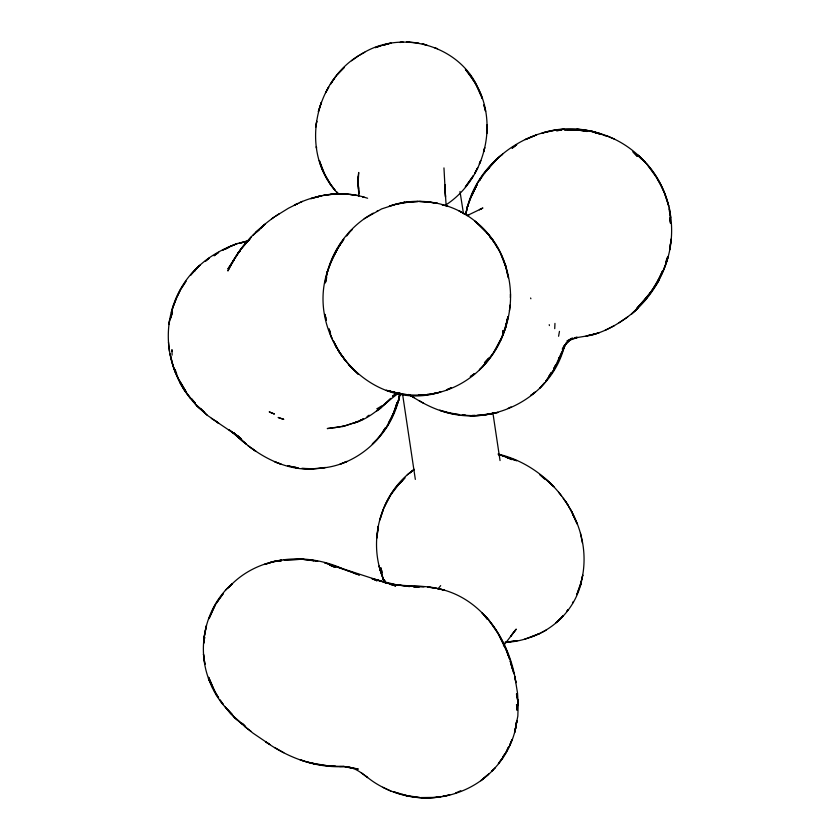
<?xml version="1.0" encoding="UTF-8"?>
<svg xmlns="http://www.w3.org/2000/svg" width="840" height="840" viewBox="0 0 840 840"><rect width="100%" height="100%" fill="white"/><g stroke="black" fill="none" stroke-linecap="round" stroke-linejoin="round"><path stroke-width="1.26" d="M518.175 700.109L518.196 705.505L517.556 693.315L514.846 676.683L515.897 682.668C509.817 640.574 481.95 597.492 438.06 588.641L444.497 590.3C424.882 583.684 403.641 588.084 383.88 582.278L390.358 583.916M445.557 205.128C483.42 180.789 498.445 127.323 477.687 87.15C457.905 44.005 399.084 28.843 360.108 54.957M486.917 133.549L487.074 124.751M463.796 213.476C497.112 232.449 515.351 273.189 509.45 310.8M510.405 297.685L510.468 294.084M554.736 328.65L554.957 323.4M510.048 305.078C508.809 321.804 503.024 338.016 493.899 352.044L501.585 337.628M465.801 214.662C469.539 190.764 483.704 168.893 502.667 154.151L495.485 160.01M465.812 214.389L467.681 205.863L465.959 212.867M558.59 336.262L559.461 331.38M581.837 579.369C594.384 523.719 552.163 466.526 498.005 454.062M399.431 395.84L399.945 393.508M395.388 408.744L398.832 399.977L400.166 394.023M581.553 580.587C577.248 603.078 561.361 622.367 541.202 632.751M516.159 723.555L516.873 720.594L516.285 723.082M506.909 321.573L508.211 316.901L507.003 321.332M397.887 402.108L399.514 395.787C392.385 433.156 359.541 465.014 321.237 468.101L324.901 467.534M395.819 406.014L397.331 402.423L391.923 417.501L387.566 425.733L379.229 437.052L372.267 444.129L376.919 439.635L385.56 428.442M483.504 151.977L484.754 147.609L483.546 151.872M398.612 398.496L399.683 395.084M379.858 520.065L383.387 509.366M665.427 264.726L663.348 270.354C680.463 231.746 670.614 182.396 637.718 155.253L645.32 162.456M397.247 402.476L392.427 416.01L386.232 427.476M380.289 518.332C384.143 505.082 390.569 492.503 400.207 482.517L390.894 494.707L384.52 506.625M665.805 263.55L668.094 256.851C661.385 282.082 645.404 304.994 623.752 319.641M395.252 409.007L395.546 408.177M569.993 340.158L564.648 345.135C552.132 398.444 490.119 429.324 439.688 410.235L448.686 412.629M566.444 342.437L557.655 362.607L553.245 370.818L545.79 381.245L553.896 369.548L562.139 351.194M174.29 303.786L173.565 305.76L176.662 297.738M562.548 350.06L564.711 345.167L571.651 338.425L568.806 340.284M174.647 302.81L175.896 299.492M502.089 336.567L506.594 323.211C502.446 340.977 492.765 357.42 479.378 369.789L484.029 365.137M473.288 191.867L472.122 194.911L477.603 183.298M396.018 406.959L397.415 403.316M393.687 413.133L396.68 405.457M665.595 262.322L667.622 257.124L666.446 260.137M397.11 404.355L398.832 399.977M500.619 340.431L505.858 327.317M577.668 592.421L580.293 585.407L582.782 574.99L580.45 585.501L581.49 581.123L576.765 594.594L577.175 593.628M564.648 345.135L562.832 349.461L566.8 342.342M560.059 356.874L561.288 353.955M509.555 745.469L512.106 739.484L509.471 745.721M388.458 422.94L393.173 413.784M213.916 607.446L208.971 618.734L215.376 604.863M177.146 296.709L180.737 289.454M176.316 298.389L180.316 289.947L185.976 281.211L181.325 288.404M660.839 275.635L662.844 271.404M662.886 271.299L659.726 277.82L660.345 276.696M392.133 416.178L393.173 414.151M474.716 189L476.7 185.178M274.459 216.909C254.856 230.79 237.857 248.871 227.892 270.974L233.688 260.284M562.264 349.135L563.913 346.038M335.002 253.533L337.082 249.659M334.12 255.055L339.665 245.27M212.625 609.746L215.323 604.957M217.214 601.639L223.23 593.607L215.859 604.002L217.896 600.779M337.606 248.692L339.15 246.131M233.006 261.209L241.206 248.945M480.711 178.364L479.378 180.495L482.612 175.728L478.149 182.27M652.606 289.737L649.625 294.031M655.126 285.852L653.867 287.794L655.799 284.834M652.627 289.727L650.727 292.656L651.693 291.239M364.739 52.259C313.992 77.469 297.927 153.153 338.635 194.323M482.118 176.495L484.911 172.725M479.378 180.611L480.753 178.605M334.519 78.393L330.351 84.367L332.125 81.827M241.868 248.021L246.519 242.582L240.555 249.438L227.892 269L234.119 260.043M382.61 431.918L383.828 430.175M384.111 429.765L385.529 427.749M384.437 429.303L385.633 427.602M340.578 243.999L338.552 246.866L340.683 243.884M341.933 242.088L343.949 239.222M515.55 629.937L510.479 636.521L516.264 629.107L503.412 645.887M647.031 297.034L651.693 290.84L659.284 278.072C663.001 280.865 617.327 329.7 647.031 297.034L644.585 299.869M337.575 74.214L344.306 67.347L337.575 74.214L331.937 81.711M649.73 293.853L651.042 292.11M344.316 569.541C308.417 552.426 261.88 555.219 232.47 583.558C204.697 607.194 195.815 649.299 210.137 682.595M495.464 767.666L491.915 770.994C504.273 759.171 512.694 743.19 516.043 726.453L514.563 732.69L517.839 716.058L518.207 703.7M486.36 171.034L489.5 167.528M482.171 367.427L493.353 352.937C480.322 373.758 458.346 388.826 434.238 393.53L440.811 391.944C370.703 414.477 304.437 337.386 327.779 270.491L325.185 282.755C329.102 253.722 347.603 227.178 373.264 213.129M437.787 589.176L440.675 585.617M346.647 235.998L348.978 233.205M240.555 249.438L243.957 245.522M244.44 244.954L249.931 238.718M244.429 244.986L249.722 239.106M493.353 769.671C472.395 792.183 439.551 802.043 409.521 796.394C396.669 794.042 384.405 789.065 373.527 781.851C364.466 775.772 356.276 766.794 344.558 766.584L358.292 769.083L348.978 767.298M486.37 170.877L489.615 167.37M194.513 271.257L195.29 270.417M256.505 231.756L255.833 232.459L259.613 229.184L253.186 235.221M414.246 469.371C382.263 491.799 368.76 535.71 380.971 572.502L379.05 566.013L383.387 579.275L379.669 568.575M385.98 403.305L390.894 398.339L376.919 410.949M561.529 617.589L563.21 615.888L555.923 622.766L558.548 620.592M558.138 621.012L563.21 615.888M498.005 157.962L484.029 173.649C501.344 150.16 528.392 133.602 557.382 129.843M637.718 308.091L631.659 313.919L637.718 308.091L633.066 312.575M225.372 590.216L232.47 583.558M260.222 228.522L256.651 231.84L265.146 224.165L260.495 228.322L263.865 225.246M386.232 403.053L378.546 409.773L381.581 407.348M411.233 471.671L409.521 473.078L414.173 469.487L407.295 474.768M473.949 374.325L474.716 373.727M240.135 251.076L237.531 253.071L239.631 251.475M351.53 60.764L358.292 56.007M367.028 416.608L369.128 415.17M275.835 216.027L288.435 208.236L297.748 203.574L294.305 205.18C315.189 194.408 340.106 190.964 362.954 196.77M567.861 340.904L577.175 337.586L574.844 337.953L591.15 335.255L599.057 332.735L592.966 334.593C603.918 331.716 614.082 326.298 623.364 319.882M619.091 322.76L627.669 316.995M271.498 218.904L279.121 213.801M364.266 218.684L381.581 208.929L395.462 204.435L389.183 206.189C414.194 197.379 442.774 200.75 465.402 214.368L459.029 210.851L460.751 211.806M377.548 408.471L376.94 408.849L381.581 405.983M399.179 392.826C384.52 402.959 372.477 417.764 354.596 422.835L361.756 419.706M363.29 418.793L360.045 420.599L362.954 419.181M566.843 341.03L572.523 337.964M376.919 211.208L378.137 210.556M546.063 630.178C533.495 637.14 519.466 641.97 504.987 642.327L516.631 640.721L508.106 641.97M605.115 330.309L614.439 325.594M482.475 208.215L467.733 215.303M482.916 208.016L479.378 209.727L482.129 208.394M508.158 408.303L511.025 406.917M299.45 202.776L302.411 201.38M467.261 215.565L469.108 214.694L467.04 215.639M455.522 793.002L460.751 790.734M534.104 135.902L525.305 139.577L536.151 135.083L535.259 135.429M341.46 463.649L346.941 461.433L339.665 464.373M530.481 637.308L539.921 633.433L524.517 639.24M571.357 339.15L577.175 337.25L574.791 337.617M382.442 45.349L390.894 43.113L382.442 45.349L387.639 43.963M398.969 392.543L396.48 393.236L392.501 396.312L396.48 393.236L398.874 392.973M246.519 241.311L239.285 243.327L248.367 241.059M321.038 195.909L310.916 198.639L321.038 195.909L317.111 196.844C329.658 193.452 342.983 192.791 355.761 195.184M247.684 240.87L237.206 243.579L228.123 247.37L237.206 243.579C219.418 250.058 202.472 260.075 190.638 275.131L199.952 265.167C182.658 280.119 171.591 301.854 169.019 324.513L169.869 318.644C166.509 336.977 168.535 356.339 175.948 373.464L172.841 365.327L173.303 366.566L170.111 353.966C173.911 374.724 184.265 394.391 199.952 408.555L195.29 404.061L207.344 415.317L218.578 423.066L211.344 418.383M320.754 468.143C287.459 473.624 256.106 455.301 233.331 432.579L244.072 442.512M465.591 415.181L461.916 414.887C472.364 416.325 483.074 415.495 493.353 413.249L488.691 414.099M277.788 561.33L281.673 560.626L279.121 561.089M335.024 427.644L344.316 426.101L358.292 421.481L342.468 426.584L344.316 426.101L327.274 428.568L335.002 427.644M484.029 415.065L498.005 412.44L480.995 415.149L484.029 414.971L477.477 415.306M515.12 640.952L517.534 640.595M325.689 467.481L311.724 468.919L302.411 468.479M323.852 195.353L331.506 194.397M406.833 202.251L395.735 204.372L404.859 202.178L402.014 202.839L418.288 201.484L409.238 201.957M397.593 393.057L400.019 392.816M283.773 559.839L284.424 559.776M344.117 766.563C316.05 768.127 288.508 757.953 265.776 741.877L269.808 744.534L252.987 733.131L245.185 726.884L230.612 713.79L224.784 706.398M563.525 129.381L555.513 130.127L542.042 133.108C563.094 126.378 586.383 127.512 606.648 136.385M558.548 129.727L564.375 129.245M399.808 42.452L403.253 42.231L400.207 42.41M339.665 193.977L330.351 194.439M418.341 395.105L428.148 394.527L437.462 392.931L426.825 394.622L428.148 394.527C415.044 395.84 401.688 395.052 389.088 391.052L400.207 393.813L386.232 390.285L402.36 394.149L410.308 394.937L409.521 394.916M472.248 415.475L474.863 415.391M470.064 415.758L479.378 415.485M313.1 468.783L301.76 468.363M339.161 194.019L348.022 194.282M339.665 766.553L344.316 766.595L353.63 768.537L350.007 767.424M423.497 586.625L410.078 586.351M344.064 766.29C330.131 766.637 314.013 764.946 300.08 759.727L304.941 761.219M420.808 797.57L435.204 797.412L441.231 796.53C429.587 798.735 417.354 798.095 405.825 795.47L419.622 797.454M576.177 129.434L580.976 129.696M413.899 586.457L424.253 586.74M427.844 201.968L419.37 201.484L428.148 201.978M409.868 42.41L406.507 42.21L409.521 42.389M335.465 766.175L326.991 765.692L312.564 763.266L316.375 764.358L306.159 761.586M427.644 587.024L436.359 588.347L428.148 587.045M418.834 43.082L409.521 42.063M577.175 129.181L591.15 130.977L600.464 133.833L591.15 130.977M350.406 194.554L358.292 195.521M583.327 130.064L587.192 130.567M429.891 202.251L437.462 203.301L429.314 202.146M295.512 467.481L298.011 467.838M393.246 584.482L409.521 586.551L395.546 584.598L378.063 580.251L384.038 582.183L330.456 564.722L347.812 570.832M295.428 467.502L297.748 467.901L291.385 466.536M315.157 560.868L317.741 561.309L302.411 559.251L284.792 559.997L302.169 559.272L313.866 560.648M297.748 467.901L287.69 465.728L290.115 466.263M588.483 130.736L601.02 134.253L600.464 134.043M498.907 454.923L501.081 455.459L499.034 454.933M449.967 412.944L459.89 414.708C441.683 413.322 424.998 405.027 409.994 395.115M373.905 579.18L381.581 581.238L372.267 578.55M401.993 794.367L409.521 796.394L393.572 791.784L399.473 793.758M595.801 132.395C613.252 136.689 629.496 146.097 641.991 159.002L638.484 155.642C653.384 168.893 663.925 186.984 668.776 206.283L664.44 193.022L660.975 185.651L656.345 177.282L647.031 164.346M367.605 198.24L362.45 196.707L364.707 197.431M446.775 206.052L448.004 206.462L441.924 204.603L442.88 204.928M434.406 47.607L437.462 48.688M275.415 462.063L281.064 464.173L274.459 461.695M607.204 136.059L614.439 139.115M382.778 787.259L390.894 791.133M408.534 394.454L414.173 397.645L409.521 394.81M274.638 747.526L283.773 752.703M419.108 400.606L423.497 403.2M218.578 423.066L215.744 421.229L237.206 435.677L228.984 429.713L246.519 444.192L241.868 440.339M251.181 447.962L255.833 451.28L247.947 445.651M245.185 726.884L251.181 731.462M365.306 775.835L367.605 777.609L361.316 772.769M203.668 412.062L204.603 412.829L196.591 405.394L201.033 409.458M237.206 719.838L234.066 717.171L241.868 723.891L232.543 715.418M200.12 408.733L207.344 415.317M245.637 726.6L242.109 723.282L244.766 725.76M482.108 612.948C495.495 625.716 504.368 642.6 509.975 660.051M482.171 613L487.988 619.206M200.613 408.45L204.603 412.44L203.27 411.054M348.978 365.096L358.292 374.231L349.387 365.579L339.665 352.832L342.269 356.559M237.562 435.519L241.868 439.961M338.951 194.418L336.798 192.077L338.772 194.24M226.233 708.13L227.892 710.115L221.508 702.912L216.269 695.184L211.859 686.973L208.404 678.206M345.671 361.137L338.279 350.48L333.144 340.536L339.665 352.548L338.279 350.48L344.316 359.058L343.602 358.155M470.064 75.127L465.402 69.342L475.377 83.108L482.192 98.553C481.404 91.266 462.546 63.41 472.154 78.246M558.569 492.198L561.477 495.873M329.805 183.288L335.002 190.134C327.8 181.461 322.507 171.297 319.337 160.482L324.713 174.342L330.351 183.992M490.004 237.258L491.348 239.022M186.711 393.089L190.638 398.307L186.512 392.899M488.691 619.962L497.396 632.53M563.21 498.298L565.457 501.554M472.794 79.223L475.377 83.108M183.866 388.794L185.976 392.133L181.325 384.5L183.236 387.723M179.939 382.746L184.706 390.747M335.895 346.479L336.788 348.022L335.002 344.736M568.397 506.173L570.538 509.87M498.005 248.734L492.576 239.883L493.353 241.091L486.78 232.47L488.691 234.749L474.716 221.036C489.962 232.89 501.564 249.627 506.289 268.422L501.092 254.667M498.005 633.476L506.268 650.223L509.691 659.369M572.523 513.933L573.615 516.201M384.174 580.892L382.631 577.626L384.111 580.797M385.749 583.013L384.3 579.8L385.088 581.585M332.262 339.119L330.351 334.383L331.758 338.111M210.945 684.065L209.265 679.78L210.315 682.479M530.607 298L530.891 298.756M505.124 646.716L508.483 655.536L506.814 651.126M319.694 162.236L322.959 171.108M175.077 369.411L176.662 373.81M381.108 573.122L384.248 582.067M511.98 667.002L513.965 673.88L510.332 661.279L512.516 669.333M510.258 661.143L511.403 665.522M580.472 533.306L582.393 542.955M508.337 277.841L505.376 264.757L508.169 277.032M549.234 324.649L549.392 325.563M402.56 394.034L415.338 479.409M463.481 213.665L459.995 191.478M670.32 217.434L670.404 217.97L669.848 214.168M500.042 460.562L492.923 413.112M669.113 209.15L669.48 211.691M669.312 207.753L670.698 217.707M168.494 342.269L169.365 351.204M358.124 182.879L358.722 172.463L357.924 177.807L358.911 194.093L357.693 177.251M443.961 167.905L445.494 196.508M358.187 183.036L358.522 188.486L358.292 184.453M358.428 188.276L358.817 196.35M446.135 205.695L444.791 184.517L445.505 197.148M172.001 351.215L171.959 349.703L172.116 355.12M376.897 537.884L378.231 526.386L376.897 537.884M670.32 244.65L669.69 249.827L671.286 238.875L670.32 244.65M516.999 720.521L515.057 730.579L516.999 720.521M205.065 631.743L204.12 637.665L206.493 625.538L205.065 631.743M204.645 637.403L203.668 643.303L204.645 637.403M316.712 121.328L315.851 126.808L316.712 121.328M399.767 393.929L398.685 399.893L399.851 393.844M507.801 317.131L505.491 327.106L507.801 317.131M326.603 277.61L325.395 282.629L326.603 277.61M173.345 305.886L171.454 312.354L173.345 305.886M172.463 312.302L170.625 318.213L172.463 312.302M321.31 102.47L318.37 111.52L321.31 102.47M470.221 199.017L466.967 208.078L471.818 194.744L477.11 184.285L470.221 199.017M330.404 263.603L327.096 272.517L332.062 259.245L337.47 248.766L330.404 263.603M503.139 330.582L502.667 331.957L503.139 330.582M480.69 160.703L479.378 163.863L480.69 160.703M558.863 357.567L558.548 358.323L558.863 357.567M662.634 270.764L658.014 280.728L662.634 270.764M508.641 746.865L507.318 749.448L508.641 746.865M477.666 167.832L474.716 173.45L477.666 167.832M555.839 364.686L553.896 368.34L555.839 364.686M328.671 87.15L325.689 92.589L328.671 87.15M572.975 602.165L572.523 602.962L572.975 602.165M507.318 749.962L504.714 754.499L507.318 749.962M658.602 279.825L656.365 283.836L658.602 279.825M504.294 754.75L502.667 757.333L504.294 754.75M473.424 175.655L465.402 186.879L473.424 175.655M551.198 372.74L549.234 375.701L551.198 372.74M341.093 242.949L339.665 245.123L343.203 240.083L341.093 242.949M502.667 757.806L498.435 763.508L502.667 757.806M567.861 609.956L567.095 610.942L567.861 609.956M251.181 237.164L246.519 242.739L251.181 237.164M544.572 382.83L539.921 387.986L544.572 382.83M647.031 297.591L635.187 310.58L647.031 297.591M349.724 231.798L348.978 232.669L352.055 229.593L349.724 231.798M484.459 362.87L488.691 358.239L484.459 362.87M228.879 586.866L227.892 587.937L232.312 583.737L228.879 586.866M404.859 477.929L397.677 485.352L404.859 477.929M400.921 481.845L400.207 482.591L402.738 479.976L400.921 481.845M209.265 258.069L205.254 261.324L209.265 258.069M486.696 775.667L480.816 780.727L488.691 774.071L486.696 775.667M531.447 394.905L530.744 395.462L535.259 392.102L531.447 394.905M516.631 144.795L512.211 148.155L516.631 144.795M218.578 252.41L214.116 255.685L218.578 252.41M471.87 375.522L470.264 376.677L474.716 373.58L471.87 375.522M448.77 388.857L446.555 389.876L451.437 387.733L448.77 388.857M227.892 247.989L222.831 249.963L227.892 247.989M376.919 47.051L375.344 47.628L381.234 45.644L376.919 47.019M265.146 564.27L264.6 564.47L274.459 561.361L281.505 560.186L270.501 562.496L274.459 561.361L265.146 564.27M449.62 794.976L442.701 796.362L449.62 794.976M587.444 335.685L586.089 336L595.801 333.764L587.444 335.685M558.548 130.421L556.532 130.714L561.572 130.137L558.548 130.421M567.861 129.696L564.365 129.864L580.051 130.221L587.192 131.481L577.175 129.948L567.861 129.696M418.834 587.129L413.469 586.698L418.834 587.129M313.698 560.553L311.671 560.196L313.698 560.553M423.497 44.132L422.237 43.88L426.909 45.129L423.497 44.132M325.689 563.052L324.544 562.758L330.046 564.606L325.689 563.052M395.546 585.942L389.928 584.168L395.546 585.942M595.801 132.741L594.825 132.447L598.909 133.675L595.801 132.741M502.667 455.742L501.302 455.332L516.631 460.719L502.667 455.742M359.289 574.959L353.419 572.975L359.289 574.959M282.901 419.076L278.124 417.469L283.773 419.401L282.901 419.076M348.978 571.158L347.886 570.791L353.462 572.744L348.978 571.158M511.98 459.575L506.888 457.485L511.98 459.575M376.919 580.755L371.774 578.508L376.919 580.755M335.002 567.336L329.837 565.078L335.002 567.336M273.389 413.595L269.199 411.873L274.459 414.046L273.389 413.595M237.699 436.002L233.173 432.673L241.227 438.774L237.699 436.002M549.234 482.233L544.572 478.244L553.896 486.717L549.234 482.233M544.457 478.81L539.921 474.663L544.457 478.81M641.707 159.159L637.718 155.096L641.707 159.159M637.298 156.324L633.066 151.872L637.298 156.324M232.543 714.829L228.302 710.22L232.543 714.829M193.924 401.562L191.247 398.433L195.29 403.169L193.924 401.562M487.431 619.29L484.029 615.079L487.431 619.29M223.23 704.424L220.112 700.109L223.23 704.424M185.976 391.639L179.76 381.045L185.976 391.639M567.861 504.977L565.75 501.721L567.861 504.977M218.578 697.861L213.916 689.966L218.578 697.861M571.62 511.529L570.843 510.048L577.175 523.961L571.62 511.529M179.267 380.762L174.458 369.768L179.267 380.762M214.862 691.708L208.698 677.387L214.862 691.708M330.351 332.987L329.091 328.892L330.54 333.659L330.351 332.987M485.562 111.258L483.956 105.042L485.562 111.258M381.581 570.644L380.951 567.84L382.127 573.174L381.581 570.644M670.562 223.451L669.669 218.305L670.562 223.451M325.689 317.562L325.048 314.349L326.088 320.324L325.689 317.562M517.577 699.773L516.485 693.935L517.577 699.773M316.522 148.103L316.375 146.727L316.522 148.103M204.603 662.036L203.48 654.171L204.876 664.419L204.603 662.036M517.198 710.304L516.537 704.655L517.198 710.304"/></g></svg>
